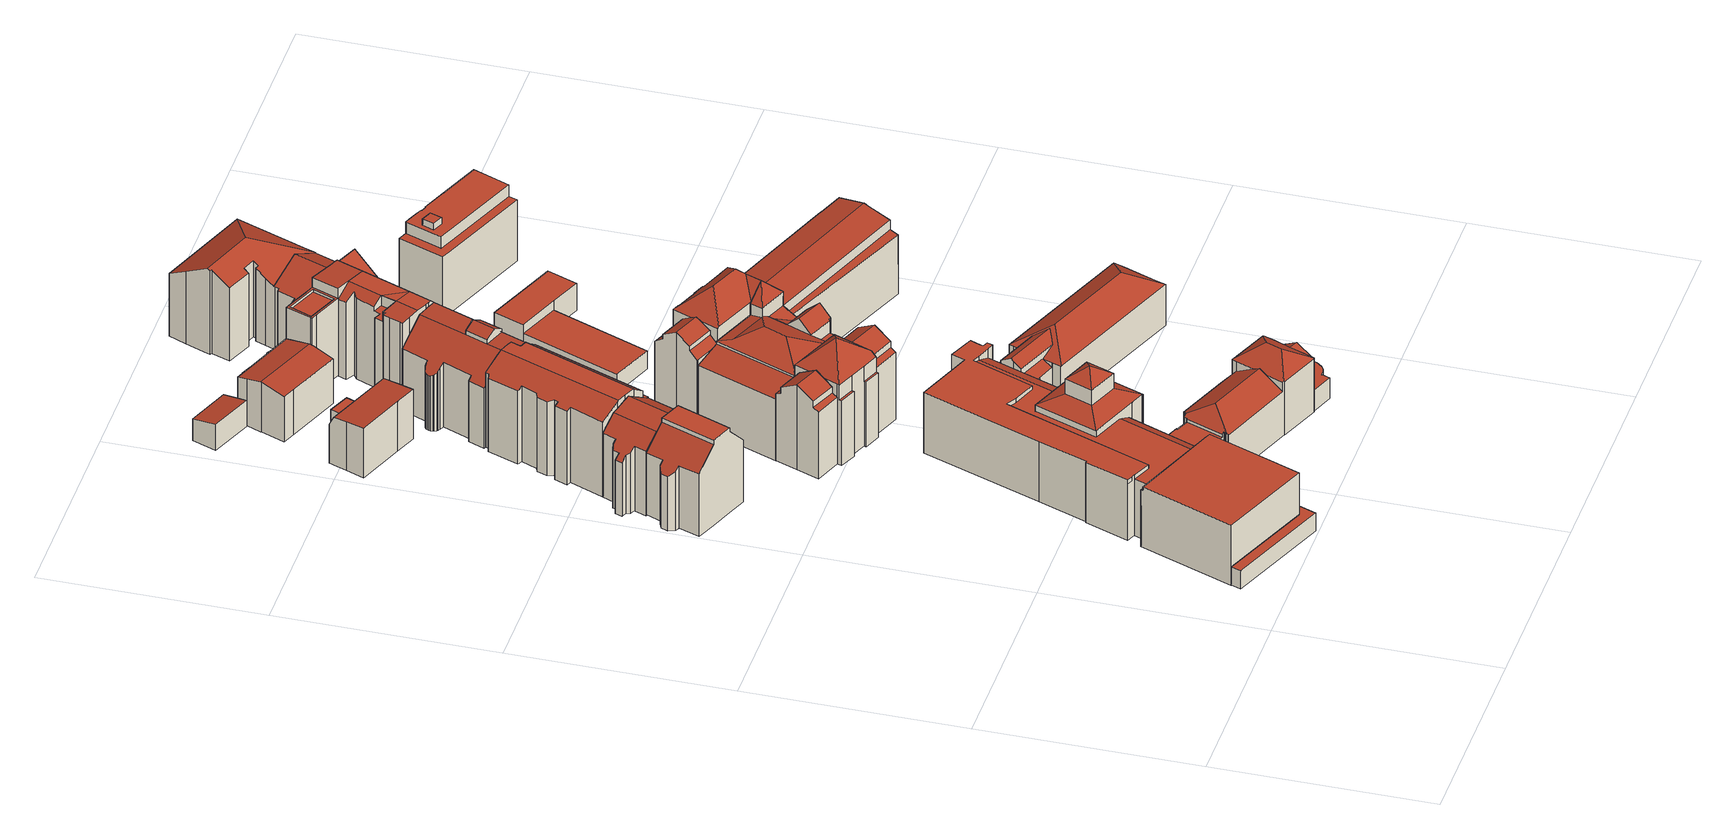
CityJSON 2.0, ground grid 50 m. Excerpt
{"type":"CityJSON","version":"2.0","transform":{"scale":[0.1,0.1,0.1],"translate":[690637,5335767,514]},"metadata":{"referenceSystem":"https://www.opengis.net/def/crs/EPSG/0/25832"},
"CityObjects":{
"building1":{"type":"Building","attributes":{"Gemeindeschluessel":"09162000","HoeheDach":"520.362","HoeheGrund":"515.886","Methode":"2000","NiedrigsteTraufeDesGebaeudes":"520.352","Geometrietyp2DReferenz":"3000","function":"51009_1610","roofType":"9999","measuredHeight":4.48},"geometry":[{"type":"MultiSurface","lod":"2","boundaries":[[[0,1,2,3]],[[4,5,6,7]],[[8,9,3,2]],[[8,2,1,10,6,5]],[[11,10,1,0]],[[9,8,5,4]],[[3,9,4,7,11,0]],[[7,6,10,11]]],"semantics":{"surfaces":[{"type":"WallSurface"},{"type":"RoofSurface"},{"type":"GroundSurface"}],"values":[0,0,0,1,0,0,2,0]}}]},
"building2":{"type":"Building","attributes":{"Gemeindeschluessel":"09162000","HoeheDach":"536.660","HoeheGrund":"515.340","Methode":"2000","NiedrigsteTraufeDesGebaeudes":"529.002","Geometrietyp2DReferenz":"3000","function":"31001_1000","roofType":"2100","measuredHeight":21.32,"storeysAboveGround":4},"geometry":[{"type":"MultiSurface","lod":"2","boundaries":[[[12,13,14,15,16,17]],[[18,19,20,21]],[[22,23,24,25]],[[26,27,28,29,30,31]],[[32,33,34,35]],[[36,37,38,39,27,26,31,18,21,16,15,14,40,41,42,43]],[[14,13,44,40]],[[30,29,28,45,32,35,44,13,12,17,20,19]],[[24,23,34,33]],[[38,37,36,46,25,24,33,32,45,39]],[[31,30,19,18]],[[43,47,46,36]],[[21,20,17,16]],[[46,47,22,25]],[[45,28,27,39]],[[35,34,23,22,47,43,42,41,40,44]]],"semantics":{"surfaces":[{"type":"WallSurface"},{"type":"GroundSurface"},{"type":"RoofSurface"}],"values":[0,0,0,0,0,1,0,2,2,0,0,0,0,2,0,0]}}]},
"building3":{"type":"Building","attributes":{"Gemeindeschluessel":"09162000","HoeheDach":"535.370","HoeheGrund":"514.970","Methode":"2000","NiedrigsteTraufeDesGebaeudes":"528.513","Geometrietyp2DReferenz":"3000","function":"31001_1000","roofType":"3100","measuredHeight":20.4,"storeysAboveGround":4},"geometry":[{"type":"MultiSurface","lod":"2","boundaries":[[[48,49,50,51,52,53]],[[54,55,56,57,58,59]],[[60,61,62,63,64,65,66,67,68,69,70,71,52,51,50,72,73,74,75,76,77,78]],[[71,79,53,52]],[[74,57,56,75]],[[69,80,81,70]],[[65,64,82,83,84,66]],[[85,84,83,82,86,59,58,87,49,48,53,79,81,80,88]],[[62,61,60,89,54,59,86,63]],[[89,90,91,55,54]],[[63,86,82,64]],[[58,57,74,73,72,87]],[[78,90,89,60]],[[50,49,87,72]],[[68,88,80,69]],[[66,84,85,67]],[[77,91,90,78]],[[67,85,88,68]],[[55,91,77,76,75,56]],[[70,81,79,71]]],"semantics":{"surfaces":[{"type":"WallSurface"},{"type":"RoofSurface"},{"type":"GroundSurface"}],"values":[0,1,2,0,0,0,0,1,0,1,0,0,0,0,0,0,0,0,0,0]}}]},
"building4":{"type":"Building","attributes":{"Gemeindeschluessel":"09162000","HoeheDach":"539.793","HoeheGrund":"516.389","Methode":"2000","NiedrigsteTraufeDesGebaeudes":"531.466","Geometrietyp2DReferenz":"3000","function":"31001_3000","roofType":"2100","measuredHeight":23.4,"storeysAboveGround":4},"geometry":[{"type":"MultiSurface","lod":"2","boundaries":[[[92,93,94,95,96,97]],[[96,98,99,97]],[[100,101,102,103,94]],[[104,99,105,106]],[[107,108,109]],[[110,93,92,111]],[[96,112,113,98]],[[107,109,112]],[[100,110,111,114,104,106,115,101]],[[116,108,107,95]],[[95,107,112,96]],[[109,113,112]],[[98,113,108,116]],[[115,117,102,101]],[[114,97,99,104]],[[106,105,117,115]],[[100,94,93,110]],[[98,116,103,102,117,105,99]],[[109,108,113]],[[94,103,116,95]],[[114,111,92,97]]],"semantics":{"surfaces":[{"type":"RoofSurface"},{"type":"WallSurface"},{"type":"GroundSurface"}],"values":[0,0,1,1,0,1,1,0,2,1,1,0,1,1,1,1,1,0,0,0,1]}}]},
"building5":{"type":"Building","attributes":{"Gemeindeschluessel":"09162000","HoeheDach":"537.505","HoeheGrund":"516.079","Methode":"2000","NiedrigsteTraufeDesGebaeudes":"532.883","Geometrietyp2DReferenz":"3000","function":"31001_3000","roofType":"3100","measuredHeight":21.43},"geometry":[{"type":"MultiSurface","lod":"2","boundaries":[[[118,119,120,121,122,123,124]],[[125,126,127,128,129]],[[130,131,132,133]],[[122,128,127,123]],[[129,134,135,125]],[[119,130,133,120]],[[118,124,126,125,135,136]],[[122,121,137,134,129,128]],[[136,135,134,137]],[[119,118,136,138,131,130]],[[131,138,139,132]],[[121,120,133,132,139,137]],[[138,136,137,139]],[[123,127,126,124]]],"semantics":{"surfaces":[{"type":"GroundSurface"},{"type":"RoofSurface"},{"type":"WallSurface"}],"values":[0,1,1,2,2,2,2,2,1,2,2,2,1,2]}}]},
"building6":{"type":"Building","attributes":{"name":"Lenbachhaus","Gemeindeschluessel":"09162000","HoeheDach":"532.380","HoeheGrund":"515.710","Methode":"2000","NiedrigsteTraufeDesGebaeudes":"520.865","Geometrietyp2DReferenz":"3000","function":"31001_3000","roofType":"1000","measuredHeight":16.67,"storeysAboveGround":3},"geometry":[{"type":"MultiSurface","lod":"2","boundaries":[[[140,141,142,143,144]],[[145,146,147,148]],[[149,150,151,152]],[[153,154,155,156]],[[157,158,159,160,161,162,163,164,165,166,167,168]],[[169,170,171,172]],[[173,174,175,176]],[[177,178,179,174,173,176]],[[180,181,182,183]],[[184,185,186,187]],[[188,189,190,191]],[[192,193,194,195]],[[196,197,198,199]],[[200,160,159,201]],[[182,181,202,203,204,205,206,207,175,174,179,208,209,210,211,212,213,214,215,216,217,218,219]],[[220,221,222,223]],[[224,225,226,227,228,229,230,231]],[[232,233,234,235]],[[236,237,238,239,167,166]],[[240,241,242,243]],[[244,245,246,247,248,249,250,230,229]],[[251,252,253,254]],[[255,256,257,258,259,260]],[[201,159,158,261]],[[262,263,164,163,264]],[[265,266,267,268]],[[261,158,157,269]],[[270,271,150,149]],[[272,273,271,270]],[[274,203,202,275]],[[276,205,204,277]],[[278,279,280,281]],[[281,280,282,283]],[[148,147,284,285]],[[286,195,194,250,249]],[[204,203,274,277]],[[287,199,198,224,231]],[[288,289,259,258]],[[290,291,292,293]],[[294,177,176,175,207]],[[295,165,164,263]],[[296,244,297,298]],[[299,212,211,300]],[[182,219,301,183]],[[302,303,304,144,143,305,306]],[[268,267,307,308]],[[309,310,217,216,311,312]],[[286,249,248,313]],[[314,315,197,196]],[[316,317,245,244,296,318]],[[319,320,321,228,227,322,323]],[[324,210,209,325]],[[172,171,326,327]],[[236,166,165,295]],[[328,329,330,331,307,267,266,332,239,238,333]],[[142,334,305,143]],[[335,206,205,276]],[[336,337,154,153]],[[192,287,231,193]],[[338,339,340,341]],[[156,155,342,343]],[[243,214,213,344]],[[311,216,215,242,345]],[[316,222,221,346,326,171,170,347,348,349,350,351,352,353,354,190,189,292,291,355,338,341,356,357,317]],[[356,358,359,357]],[[225,224,198]],[[360,361,362,363]],[[364,352,351,365]],[[293,292,189,188]],[[358,366,367,359]],[[368,369,370,371,234,233]],[[140,144,329,328,372,373]],[[301,219,218,374]],[[328,333,232,235,375,372]],[[237,368,233,232,333,238]],[[376,354,353,377]],[[378,379,315,314]],[[380,349,348,381]],[[327,326,346,382]],[[325,209,208,383]],[[319,323,384,385]],[[374,218,217,310]],[[375,371,370,386,253,252,284,147,146,387,388,389,373,372]],[[367,247,246,359]],[[390,248,247,367]],[[303,362,361,391,304]],[[392,347,170,169]],[[393,313,248,390,339,338]],[[255,260,394,241,240,395,396]],[[381,348,347,392]],[[257,151,150,271,273,397,282,280,279,342,155,154,337,398,288,258]],[[399,398,337,336]],[[400,350,349,380]],[[283,282,397,401]],[[262,264,379,378]],[[402,403,321,320]],[[285,284,252,251]],[[298,297,403,402]],[[322,227,226]],[[300,211,210,324]],[[230,250,194,193,231]],[[343,342,279,278]],[[344,213,212,299]],[[184,363,362,303,302,185]],[[404,334,142,141,405,406,407]],[[375,235,234,371]],[[223,222,316,318]],[[332,168,167,239]],[[186,185,302,306,404,407,395,240,243,344,299,300,324,325,383]],[[382,346,221,220]],[[308,307,331,408]],[[265,269,157,168,332,266]],[[366,340,339,390,367]],[[329,144,304,391,330]],[[260,259,289,409,312,311,345,394]],[[162,410,225,198,197,315,379,264,163]],[[152,151,257,256]],[[242,215,214,243]],[[200,385,384,161,160]],[[294,207,206,335]],[[392,169,172,327,382,220,223,318,296,298,402,320,319,385,200,201,261,269,265,268,308,408,360,363,184,187,411,178,177,294,335,276,277,274,275,180,183,301,374,310,309,412,399,336,153,156,343,278,281,283,401,272,270,149,152,256,255,396,406,405,413,414,415,145,148,285,251,254,416,369,368,237,236,295,263,262,378,314,196,199,287,192,195,286,313,393,417,290,293,188,191,376,377,364,365,400,380,381]],[[226,225,410]],[[345,242,241,394]],[[360,408,331,330,391,361]],[[401,397,273,272]],[[356,341,340,366,358]],[[309,312,409,412]],[[254,253,386,416]],[[305,334,404,306]],[[377,353,352,364]],[[415,387,146,145]],[[396,395,407,406]],[[413,405,141,140,373,389]],[[321,403,297,244,229,228]],[[186,383,208,179,178,411,187]],[[191,190,354,376]],[[393,338,355,417]],[[355,291,290,417]],[[365,351,350,400]],[[399,412,409,289,288,398]],[[275,202,181,180]],[[413,389,388,414]],[[414,388,387,415]],[[322,226,410,162,161,384,323]],[[357,359,246,245,317]],[[416,386,370,369]]],"semantics":{"surfaces":[{"type":"RoofSurface"},{"type":"WallSurface"},{"type":"GroundSurface"}],"values":[0,1,1,1,0,1,1,1,1,1,1,1,1,1,0,1,0,0,1,0,0,1,1,1,1,1,1,1,1,1,1,1,1,1,1,1,1,1,1,1,1,1,1,1,1,1,1,1,1,1,1,1,1,1,0,1,1,1,1,1,1,1,1,0,1,1,1,1,1,0,1,1,1,1,1,1,1,1,1,1,1,1,0,1,1,0,1,1,1,1,0,1,1,1,1,1,1,1,1,1,0,1,1,1,1,1,1,1,0,1,1,1,0,1,0,0,1,1,1,1,2,1,1,1,1,1,1,1,0,1,1,1,1,0,1,1,1,1,1,1,1,1,1,0,1,1]}}]},
"building7":{"type":"Building","attributes":{"Gemeindeschluessel":"09162000","HoeheDach":"536.298","HoeheGrund":"515.040","Methode":"2000","NiedrigsteTraufeDesGebaeudes":"533.426","Geometrietyp2DReferenz":"3000","function":"31001_1000","roofType":"2100","measuredHeight":21.26,"storeysAboveGround":5},"geometry":[{"type":"MultiSurface","lod":"2","boundaries":[[[418,419,420,421]],[[422,423,424,425]],[[418,426,427,428,429,419]],[[421,420,430,77]],[[431,432,433,434,425,424]],[[433,432,435,436]],[[72,437,438,439]],[[440,441,442,443]],[[444,445,446,447]],[[448,436,435,449,445,444]],[[442,450,451,452,453,443]],[[454,455,428,427]],[[77,75,456,74,72,439,457,422,425,434,433,436,448,444,447,458,459,460,440,443,453,452,461,462,463,464,454,427,426,418,421]],[[457,439,438,465,423,422]],[[447,446,466,458]],[[458,466,467,459]],[[468,469,470,471,472,473,451,450,442,441,474,467,466,446,445,449,435,432,431,424,423,465,438,437]],[[456,75,475,469,468,74]],[[460,459,467,474,441,440]],[[77,430,475,75]],[[472,471,463,462,461,473]],[[475,430,420,419,429,428,455,470,469]],[[452,451,473,461]],[[74,468,437,72]],[[470,455,454,464,463,471]]],"semantics":{"surfaces":[{"type":"WallSurface"},{"type":"GroundSurface"},{"type":"RoofSurface"}],"values":[0,0,0,0,0,0,0,0,0,0,0,0,1,0,0,0,2,0,0,0,0,2,0,0,0]}}]},
"building8":{"type":"Building","attributes":{"Gemeindeschluessel":"09162000","HoeheDach":"528.300","HoeheGrund":"515.830","Methode":"2000","NiedrigsteTraufeDesGebaeudes":"525.496","Geometrietyp2DReferenz":"3000","function":"31001_2000","roofType":"1000","measuredHeight":12.47,"storeysAboveGround":3},"geometry":[{"type":"MultiSurface","lod":"2","boundaries":[[[476,477,478,479]],[[480,481,482,483]],[[479,478,484,485]],[[486,487,488,489,490,491]],[[492,493,494,495]],[[486,491,477,476]],[[496,497,489,488]],[[494,498,481,480,499,495]],[[490,489,497,500,482,481,498]],[[488,487,486,476,479,485,492,495,499,480,483,501,496]],[[483,482,500,501]],[[485,484,493,492]],[[501,500,497,496]],[[484,478,477,491,490,498,494,493]]],"semantics":{"surfaces":[{"type":"WallSurface"},{"type":"RoofSurface"},{"type":"GroundSurface"}],"values":[0,0,0,0,0,0,0,0,1,2,0,0,0,1]}}]},
"building9":{"type":"Building","attributes":{"Gemeindeschluessel":"09162000","HoeheDach":"541.840","HoeheGrund":"516.204","Methode":"2000","NiedrigsteTraufeDesGebaeudes":"532.550","Geometrietyp2DReferenz":"3000","function":"31001_3000","roofType":"3500","measuredHeight":25.64,"storeysAboveGround":3},"geometry":[{"type":"MultiSurface","lod":"2","boundaries":[[[502,503,504,505,506,507,508,509,510,511,512,513,514]],[[515,516,517,518,519,520]],[[511,518,517,512]],[[513,521,522,514]],[[504,503,523,524,525,526]],[[503,502,527,528,523]],[[513,512,517,516,521]],[[528,527,529,515]],[[526,525,530,531]],[[525,524,532,530]],[[504,526,531,505]],[[533,534,535,536]],[[502,514,522,529,527]],[[508,537,538,509]],[[510,509,538,536,535,520,519]],[[506,530,532,534,533,507]],[[534,532,524,523,528,515,520,535]],[[510,519,518,511]],[[505,531,530,506]],[[537,533,536,538]],[[507,533,537,508]],[[515,529,522,521,516]]],"semantics":{"surfaces":[{"type":"GroundSurface"},{"type":"RoofSurface"},{"type":"WallSurface"}],"values":[0,1,2,2,2,2,2,1,1,2,2,2,2,2,2,2,1,2,2,1,2,1]}}]},
"building10":{"type":"Building","attributes":{"Gemeindeschluessel":"09162000","HoeheDach":"536.108","HoeheGrund":"515.470","Methode":"2000","NiedrigsteTraufeDesGebaeudes":"531.398","Geometrietyp2DReferenz":"3000","function":"31001_1000","roofType":"2100","measuredHeight":20.64},"geometry":[{"type":"MultiSurface","lod":"2","boundaries":[[[539,540,541,542,543,544]],[[545,546,541,540,539]],[[547,548,549,550]],[[551,550,549,552,545,539,544]],[[546,553,548,547,554,542,541]],[[549,548,553,552]],[[553,546,545,552]],[[550,551,544,543,542,554,547]]],"semantics":{"surfaces":[{"type":"WallSurface"},{"type":"RoofSurface"},{"type":"GroundSurface"}],"values":[0,1,0,0,0,1,0,2]}}]},
"building11":{"type":"Building","attributes":{"Gemeindeschluessel":"09162000","HoeheDach":"522.201","HoeheGrund":"515.570","Methode":"1000","NiedrigsteTraufeDesGebaeudes":"521.127","Geometrietyp2DReferenz":"3000","function":"31001_2000","roofType":"2100","measuredHeight":6.63,"storeysAboveGround":2},"geometry":[{"type":"MultiSurface","lod":"2","boundaries":[[[555,556,557,558]],[[559,560,561,562]],[[558,557,563,564]],[[558,564,559,562,555]],[[562,561,556,555]],[[556,561,560,563,557]],[[564,563,560,559]]],"semantics":{"surfaces":[{"type":"WallSurface"},{"type":"GroundSurface"},{"type":"RoofSurface"}],"values":[0,0,0,1,0,2,0]}}]},
"building12":{"type":"Building","attributes":{"Gemeindeschluessel":"09162000","HoeheDach":"537.500","HoeheGrund":"516.042","Methode":"2000","NiedrigsteTraufeDesGebaeudes":"532.886","Geometrietyp2DReferenz":"3000","function":"31001_3000","roofType":"3100","measuredHeight":21.46},"geometry":[{"type":"MultiSurface","lod":"2","boundaries":[[[565,566,567,568,569,570]],[[568,567,571,572]],[[567,573,574,571]],[[575,574,573,576]],[[569,568,572,577]],[[570,569,577,578]],[[565,570,578,579]],[[580,579,578,577,572,571]],[[566,565,579,580,581,582]],[[566,582,583,576,573,567]],[[581,580,571,574,575,584]],[[581,584,583,582]],[[576,583,584,575]]],"semantics":{"surfaces":[{"type":"WallSurface"},{"type":"RoofSurface"},{"type":"GroundSurface"}],"values":[0,1,1,0,0,1,0,0,2,0,0,0,1]}}]},
"building13":{"type":"Building","attributes":{"Gemeindeschluessel":"09162000","HoeheDach":"518.759","HoeheGrund":"515.790","Methode":"1000","NiedrigsteTraufeDesGebaeudes":"518.759","Geometrietyp2DReferenz":"3000","function":"31001_2000","roofType":"1000","measuredHeight":2.97},"geometry":[{"type":"MultiSurface","lod":"2","boundaries":[[[496,585,586,587,588,589]],[[585,496,590,501,483,591,586]],[[591,592,587,586]],[[501,593,594,483]],[[483,594,592,591]],[[593,595,589,588,587,592,594]],[[590,496,589,595,593,501]]],"semantics":{"surfaces":[{"type":"WallSurface"},{"type":"GroundSurface"},{"type":"RoofSurface"}],"values":[0,1,0,0,0,2,0]}}]},
"building14":{"type":"Building","attributes":{"name":"Paläontologisches Museum München","Gemeindeschluessel":"09162000","HoeheDach":"540.500","HoeheGrund":"515.820","Methode":"2000","NiedrigsteTraufeDesGebaeudes":"531.040","Geometrietyp2DReferenz":"3000","function":"31001_3000","roofType":"3200","measuredHeight":24.68},"geometry":[{"type":"MultiSurface","lod":"2","boundaries":[[[596,597,598]],[[599,600,601,602,603,604]],[[605,606,607,608,596,598,609,610]],[[611,610,609,612,613,614,615]],[[616,617,618]],[[619,620,621,622]],[[623,624,625,618,617,626,627,628,629]],[[630,604,603,631]],[[632,633,634,635]],[[631,636,635,634,637]],[[622,621,638,639]],[[623,629,640,641]],[[642,643,644,645]],[[646,645,644,633,632,647,648]],[[649,599,604,630,650]],[[651,648,647,636,631,603,602]],[[652,653,624,623,641,654]],[[653,655,656,625,624]],[[652,654,657,658]],[[633,644,643,615,614,634]],[[619,659,600,599,649,620]],[[660,597,596,608]],[[612,609,598]],[[639,638,661,662,663,656,655,664]],[[626,665,660,627]],[[611,615,643,642]],[[606,658,657,640,629,628,607]],[[613,612,598,597]],[[631,637,665,626,617,616,663,662,630]],[[666,667,651,602,601,668]],[[635,636,647,632]],[[663,616,618,625,656]],[[662,661,650,630]],[[668,601,600,659]],[[613,597,660,665,637,634,614]],[[611,642,645,646,667,666,668,659,619,622,639,664,655,653,652,658,606,605,610]],[[667,646,648,651]],[[640,657,654,641]],[[627,660,608,607,628]],[[661,638,621,620,649,650]]],"semantics":{"surfaces":[{"type":"RoofSurface"},{"type":"WallSurface"},{"type":"GroundSurface"}],"values":[0,0,1,1,0,1,0,1,0,1,1,1,1,1,1,0,1,1,1,0,1,1,0,1,0,1,1,0,0,1,1,0,1,1,1,2,1,0,0,0]}}]},
"building15":{"type":"Building","attributes":{"Gemeindeschluessel":"09162000","HoeheDach":"528.403","HoeheGrund":"515.750","Methode":"1000","NiedrigsteTraufeDesGebaeudes":"527.093","Geometrietyp2DReferenz":"3000","function":"31001_1000","roofType":"3100","measuredHeight":12.65,"storeysAboveGround":4},"geometry":[{"type":"MultiSurface","lod":"2","boundaries":[[[669,670,671,672]],[[673,674,675,676]],[[677,678,679,680]],[[675,681,670,669,682,676]],[[672,671,678,677]],[[683,680,679,684]],[[683,685,686,687,673,676,682,669,672,677,680]],[[687,688,674,673]],[[683,684,689,685]],[[688,690,689,684,681,675,674]],[[685,689,690,686]],[[686,690,688,687]],[[684,679,678,671,670,681]]],"semantics":{"surfaces":[{"type":"WallSurface"},{"type":"GroundSurface"},{"type":"RoofSurface"}],"values":[0,0,0,0,0,0,1,0,0,2,0,0,2]}}]},
"building16":{"type":"Building","attributes":{"Gemeindeschluessel":"09162000","HoeheDach":"538.200","HoeheGrund":"514.890","Methode":"2000","NiedrigsteTraufeDesGebaeudes":"528.675","Geometrietyp2DReferenz":"3000","function":"31001_1000","roofType":"3100","measuredHeight":23.31,"storeysAboveGround":4},"geometry":[{"type":"MultiSurface","lod":"2","boundaries":[[[691,692,693,694,695,696]],[[697,698,699,700]],[[701,702,703,704]],[[705,706,707,708]],[[694,693,709,710,711,704]],[[712,713,714,715]],[[701,716,717,718,719,541,696,695]],[[720,692,691,721]],[[694,704,703,722,723]],[[724,725,726,727,728,729,730,731,732,733,712,715,734,735,736,737,738,705,708,739,740,741,742,743,744,697,700,745,746,720,721]],[[747,748,730,729]],[[726,718,717,727]],[[749,722,703,702]],[[728,727,717,716,750]],[[730,748,751,731]],[[740,752,753,741]],[[745,710,709,746]],[[736,754,755,737]],[[739,756,752,740]],[[725,719,718,726]],[[741,753,757,742]],[[745,700,699,711,710]],[[758,759,733,732]],[[759,713,712,733]],[[724,721,691,696,541]],[[760,723,722,749]],[[747,750,716,701,704,711,699,698,761,762,757,753,752,756,707,706,763,755,754,764,765,714,713,759,758,751,748]],[[728,750,747,729]],[[708,707,756,739]],[[751,758,732,731]],[[720,746,709,693,692]],[[734,765,764,735]],[[737,755,763,738]],[[757,762,743,742]],[[701,695,760,749,702]],[[744,761,698,697]],[[735,764,754,736]],[[743,762,761,744]],[[738,763,706,705]],[[724,541,719,725]],[[694,723,760,695]],[[715,714,765,734]]],"semantics":{"surfaces":[{"type":"RoofSurface"},{"type":"WallSurface"},{"type":"GroundSurface"}],"values":[0,1,1,1,0,1,0,1,1,2,1,1,0,1,1,1,1,1,1,1,1,1,1,1,1,0,0,1,1,1,1,1,1,1,1,1,1,1,1,1,1,1]}}]},
"building17":{"type":"Building","attributes":{"Gemeindeschluessel":"09162000","HoeheDach":"521.312","HoeheGrund":"515.641","Methode":"1000","NiedrigsteTraufeDesGebaeudes":"521.312","Geometrietyp2DReferenz":"3000","function":"51009_1610","roofType":"1000","measuredHeight":5.67},"geometry":[{"type":"MultiSurface","lod":"2","boundaries":[[[766,767,768,769]],[[770,769,768,771]],[[772,773,774,775]],[[772,770,771,773]],[[776,775,774,777]],[[766,769,770,772,775,776]],[[771,768,767,777,774,773]],[[766,776,777,767]]],"semantics":{"surfaces":[{"type":"WallSurface"},{"type":"GroundSurface"},{"type":"RoofSurface"}],"values":[0,0,0,0,0,1,2,0]}}]},
"building18":{"type":"Building","attributes":{"Gemeindeschluessel":"09162000","HoeheDach":"541.900","HoeheGrund":"515.070","Methode":"2000","NiedrigsteTraufeDesGebaeudes":"532.443","Geometrietyp2DReferenz":"3000","function":"31001_3000","roofType":"3200","measuredHeight":26.83,"storeysAboveGround":3},"geometry":[{"type":"MultiSurface","lod":"2","boundaries":[[[778,779,780,781,782]],[[780,783,784,781]],[[785,786,787]],[[788,789,790,791]],[[791,790,792,793]],[[794,795,796,797,798,799]],[[800,801,802,803,788,791,793,804,805,806,807,808,809,810,811,812,813,814,815,816]],[[801,800,817,818,799,798]],[[811,819,609,812]],[[802,797,796,803]],[[820,785,783,780,779]],[[799,818,821,794]],[[801,798,797,802]],[[598,822,823]],[[800,816,782,781,784,817]],[[786,785,820,824,825,826]],[[827,828,829,830,831,832,833,792,790,789,826,825]],[[783,785,787,817,784]],[[793,792,833,804]],[[830,807,806,831]],[[787,786,821,818,817]],[[807,830,829,808]],[[808,829,828,809]],[[814,779,778,815]],[[804,833,832,805]],[[809,828,834,810]],[[788,803,796,795,826,789]],[[786,826,795,794,821]],[[813,812,609,598,823,824,820,779,814]],[[815,778,782,816]],[[810,834,819,811]],[[609,819,834,828,827,822,598]],[[805,832,831,806]],[[827,825,824,823,822]]],"semantics":{"surfaces":[{"type":"RoofSurface"},{"type":"WallSurface"},{"type":"GroundSurface"}],"values":[0,1,1,1,1,0,2,1,1,1,1,1,1,0,1,0,0,0,1,1,0,1,1,1,1,1,1,1,1,1,1,0,1,0]}}]},
"building19":{"type":"Building","attributes":{"Gemeindeschluessel":"09162000","HoeheDach":"535.030","HoeheGrund":"515.570","Methode":"2000","NiedrigsteTraufeDesGebaeudes":"534.430","Geometrietyp2DReferenz":"3000","function":"31001_2000","roofType":"1000","measuredHeight":19.46},"geometry":[{"type":"MultiSurface","lod":"2","boundaries":[[[835,836,837,838]],[[839,840,836,835]],[[841,842,843,844]],[[845,846,847,848]],[[849,850,851,852,843,842,847,846,853],[854,837,836,840]],[[842,841,848,847]],[[844,843,852,855]],[[856,853,846,845]],[[857,858,855,852,851,850]],[[835,838,859,839]],[[838,837,854,859]],[[857,850,849,860]],[[859,854,840,839]],[[860,849,853,856]],[[858,857,860,856,845,848,841,844,855]]],"semantics":{"surfaces":[{"type":"WallSurface"},{"type":"RoofSurface"},{"type":"GroundSurface"}],"values":[0,0,0,0,1,0,0,0,0,1,0,0,0,0,2]}}]},
"building20":{"type":"Building","attributes":{"Gemeindeschluessel":"09162000","HoeheDach":"521.422","HoeheGrund":"515.530","Methode":"1000","NiedrigsteTraufeDesGebaeudes":"520.846","Geometrietyp2DReferenz":"3000","function":"31001_2000","roofType":"1000","measuredHeight":5.89},"geometry":[{"type":"MultiSurface","lod":"2","boundaries":[[[861,862,863,864]],[[864,865,866,867,861]],[[862,861,867,868]],[[863,862,868,869,870]],[[870,869,868,867,866,865]],[[864,863,870,865]]],"semantics":{"surfaces":[{"type":"WallSurface"},{"type":"GroundSurface"},{"type":"RoofSurface"}],"values":[0,1,0,2,0,0]}}]},
"building21":{"type":"Building","attributes":{"Gemeindeschluessel":"09162000","HoeheDach":"529.970","HoeheGrund":"515.840","Methode":"2000","NiedrigsteTraufeDesGebaeudes":"524.889","Geometrietyp2DReferenz":"3000","function":"31001_3000","roofType":"3100","measuredHeight":14.13,"storeysAboveGround":2},"geometry":[{"type":"MultiSurface","lod":"2","boundaries":[[[871,872,873,874,875]],[[876,877,878,879,880]],[[881,882,883]],[[884,885,886,887]],[[888,881,883,889,890,891]],[[892,893,894,895]],[[876,880,890,889,896]],[[897,898,899,887]],[[900,901,893,892]],[[896,889,883]],[[902,894,893,901,886,885]],[[872,903,873]],[[904,905,879,878,906,875,874]],[[898,904,874,873,903,899]],[[900,892,895,907,908,909,910,905,904,898,897,911]],[[909,888,891,910]],[[872,871,912]],[[907,913,882,908]],[[914,877,876,896,883,882,913,915,884,887,899,903,872,912]],[[907,895,894,902,915,913]],[[914,906,878,877]],[[909,908,882,881,888]],[[897,887,886,911]],[[902,885,884,915]],[[906,914,912,871,875]],[[900,911,886,901]],[[905,910,891,890,880,879]]],"semantics":{"surfaces":[{"type":"RoofSurface"},{"type":"WallSurface"},{"type":"GroundSurface"}],"values":[0,0,1,0,0,1,1,1,1,1,0,1,1,1,2,1,1,1,0,1,0,1,1,0,1,1,1]}}]},
"building22":{"type":"Building","attributes":{"Gemeindeschluessel":"09162000","HoeheDach":"516.149","HoeheGrund":"515.522","Methode":"2000","NiedrigsteTraufeDesGebaeudes":"516.110","Geometrietyp2DReferenz":"3000","function":"31001_2000","roofType":"1000","measuredHeight":0.627},"geometry":[{"type":"MultiSurface","lod":"2","boundaries":[[[916,917,918,919]],[[919,920,921,916]],[[918,922,920,919]],[[920,922,923,921]],[[917,923,922,918]],[[916,921,923,917]]],"semantics":{"surfaces":[{"type":"GroundSurface"},{"type":"WallSurface"},{"type":"RoofSurface"}],"values":[0,1,1,2,1,1]}}]},
"building23":{"type":"Building","attributes":{"Gemeindeschluessel":"09162000","HoeheDach":"537.468","HoeheGrund":"515.448","Methode":"2000","NiedrigsteTraufeDesGebaeudes":"531.156","Geometrietyp2DReferenz":"3000","function":"31001_1000","roofType":"2100","measuredHeight":22.02,"storeysAboveGround":4},"geometry":[{"type":"MultiSurface","lod":"2","boundaries":[[[924,925,926,927]],[[928,929,930,931,932]],[[933,926,925]],[[934,935,936,937,938,939,940,692,941]],[[942,943,944,945]],[[946,947,925,924]],[[938,948,949,950]],[[951,941,692,952]],[[953,954,955,956]],[[945,944,957,958]],[[959,934,941,951]],[[960,929,928,961,942,945,958,962,963,964,965,966,967,968,953,956,969,970,959,951,952]],[[933,925,947,971,957,944,943,972,932,931]],[[938,937,973,955,954,948]],[[927,926,974,975]],[[960,952,692,940,976]],[[970,977,935,934,959]],[[963,962,971,947,946,978]],[[970,969,973,937,936,977]],[[938,950,926,939]],[[956,955,973,969]],[[924,927,975,979,978,946]],[[960,976,930,929]],[[965,980,981,966]],[[980,974,926,950,949,982,983,981]],[[961,972,943,942]],[[980,965,964,979,975,974]],[[953,968,982,949,948,954]],[[971,962,958,957]],[[939,926,933]],[[963,978,979,964]],[[966,981,983,967]],[[930,976,940,939,933,931]],[[967,983,982,968]],[[935,977,936]],[[972,961,928,932]]],"semantics":{"surfaces":[{"type":"WallSurface"},{"type":"RoofSurface"},{"type":"GroundSurface"}],"values":[0,0,1,1,0,0,0,0,0,0,0,2,1,1,0,0,0,0,0,1,0,1,0,0,1,0,0,0,0,1,0,0,1,0,1,0]}}]},
"building24":{"type":"Building","attributes":{"Gemeindeschluessel":"09162000","HoeheDach":"522.417","HoeheGrund":"515.630","Methode":"1000","NiedrigsteTraufeDesGebaeudes":"520.206","Geometrietyp2DReferenz":"3000","function":"31001_3065","roofType":"1000","measuredHeight":6.79,"storeysAboveGround":1},"geometry":[{"type":"MultiSurface","lod":"2","boundaries":[[[984,985,986,987]],[[988,989,985,990]],[[991,992,993,994,989,995]],[[992,991,995,996,997,984,987,998,999]],[[1000,1001,999,998,987,986]],[[989,994,993,1001,1000,986,985]],[[999,1001,993,992]],[[1002,990,985,984,997]],[[996,995,989,988,1003]],[[1003,988,990,1002]],[[996,1003,1002,997]]],"semantics":{"surfaces":[{"type":"WallSurface"},{"type":"GroundSurface"},{"type":"RoofSurface"}],"values":[0,0,0,1,0,2,0,0,0,2,0]}}]},
"building25":{"type":"Building","attributes":{"name":"Ludwig-Maximilians-Universität München","Gemeindeschluessel":"09162000","HoeheDach":"534.880","HoeheGrund":"515.639","Methode":"2000","NiedrigsteTraufeDesGebaeudes":"530.592","Geometrietyp2DReferenz":"3000","function":"31001_3020","roofType":"3100","measuredHeight":19.24,"storeysAboveGround":4},"geometry":[{"type":"MultiSurface","lod":"2","boundaries":[[[1004,1005,1006,1007,1008,1009]],[[1010,1011,1006,1005]],[[1012,1013,1014,1015,1016,1017]],[[1014,1013,1018,1019,1020,1010,1005,1004,1021,1022,1023]],[[1019,1024,1025,1020]],[[1026,1012,1017,1027]],[[1014,1023,1028,1029,1015]],[[1004,1009,1030,1021]],[[1026,1018,1013,1012]],[[1010,1020,1025,1031,1011]],[[1032,1030,1009,1008]],[[1022,1021,1030,1032,1033,1034]],[[1022,1034,1028,1023]],[[1008,1007,1033,1032]],[[1019,1018,1026,1027,1035,1024]],[[1017,1016,1035,1027]],[[1016,1015,1029,1031,1025,1024,1035]],[[1029,1028,1034,1033,1007,1006,1011,1031]]],"semantics":{"surfaces":[{"type":"WallSurface"},{"type":"GroundSurface"},{"type":"RoofSurface"}],"values":[0,0,0,1,0,2,0,0,0,0,2,0,0,0,0,0,2,2]}}]},
"building26":{"type":"Building","attributes":{"Gemeindeschluessel":"09162000","HoeheDach":"536.750","HoeheGrund":"515.320","Methode":"2000","NiedrigsteTraufeDesGebaeudes":"529.856","Geometrietyp2DReferenz":"3000","function":"31001_9998","roofType":"3200","measuredHeight":21.43,"storeysAboveGround":4},"geometry":[{"type":"MultiSurface","lod":"2","boundaries":[[[1036,1037,1038,1039]],[[1040,1041,1042,1043]],[[1044,1045,1046,1047]],[[1043,1042,1048,1049]],[[1050,1051,1052,1053,1054,1055]],[[1056,1057,1058,1059]],[[1060,1061,1062,1063]],[[1064,1065,1062,1061,1066,1067,1054,1053,1052,1068,1069,1070,1038,1037,1071]],[[1072,1066,1061,1060]],[[1073,1064,1071,1074]],[[1075,1076,1077,1078,1041,1040]],[[1059,1079,1080,1081,1044,1047,1076,1075,1040,1043,1049,1082,1083,1084,1085,1086,1087,1072,1060,1063,1088,1073,1074,1036,1039,1089,1090,1091,1056]],[[1074,1071,1037,1036]],[[1047,1046,1077,1076]],[[1092,1093,1084,1083,1082,1094]],[[1088,1065,1064,1073]],[[1038,1070,1095,1090,1089,1039]],[[1080,1079,1059,1058,1068,1052,1051]],[[1090,1095,1096,1091]],[[1097,1055,1054,1067,1087,1086,1085]],[[1084,1093,1097,1085]],[[1081,1098,1045,1044]],[[1087,1067,1066,1072]],[[1068,1058,1057,1069]],[[1091,1096,1057,1056]],[[1080,1051,1098,1081]],[[1049,1048,1094,1082]],[[1069,1057,1096,1095,1070]],[[1045,1098,1051,1050,1046]],[[1063,1062,1065,1088]],[[1078,1077,1046,1050,1055,1097,1093,1092,1094,1048,1042,1041]]],"semantics":{"surfaces":[{"type":"WallSurface"},{"type":"RoofSurface"},{"type":"GroundSurface"}],"values":[0,0,0,0,0,0,0,1,0,0,0,2,0,0,0,0,0,0,0,0,0,0,0,1,0,0,0,1,1,0,1]}}]},
"building27":{"type":"Building","attributes":{"Gemeindeschluessel":"09162000","HoeheDach":"535.160","HoeheGrund":"515.180","Methode":"2000","NiedrigsteTraufeDesGebaeudes":"530.730","Geometrietyp2DReferenz":"3000","function":"31001_1000","roofType":"1000","measuredHeight":19.98},"geometry":[{"type":"MultiSurface","lod":"2","boundaries":[[[1099,1100,1101,1102,1103,1104,1105,1106]],[[1107,1108,1109,1110]],[[1104,1103,1102,1109,1108,1111,1112,1113,1114,1115,1116,1117,1105],[1118,1119,1120,1121]],[[1122,1114,1113,1123]],[[1118,1124,1125,1119]],[[1120,1126,1127,1121]],[[1123,1113,1112,1128]],[[1129,1130,1131,1132,1133,1134]],[[1128,1112,1111,1135]],[[1136,1130,1129,1134,1137,1138,1139,1140,1122,1123,1128,1135,1107,1110]],[[1119,1125,1126,1120]],[[1121,1127,1124,1118]],[[1134,1133,1141,1137]],[[1126,1125,1124,1127]],[[1132,1131,1101,1100,1099,1106,1142,1141,1133]],[[1142,1117,1116,1115,1114,1122,1140,1139,1138,1137,1141]],[[1135,1111,1108,1107]],[[1106,1105,1117,1142]],[[1101,1131,1130,1136,1110,1109,1102]]],"semantics":{"surfaces":[{"type":"WallSurface"},{"type":"RoofSurface"},{"type":"GroundSurface"}],"values":[0,0,1,0,0,0,0,0,0,2,0,0,0,1,1,0,0,0,0]}}]}
},
"vertices":[
[114,97,19],[114,97,64],[123,120,64],[123,120,19],[423,252,19],[423,252,64],[446,243,64],[446,243,19],[339,35,64],[339,35,19],[353,4,64],[353,4,19],
[32,1308,168],[33,1308,169],[33,1308,13],[32,1308,13],[25,1311,13],[25,1311,161],[4,1289,13],[4,1289,150],[10,1305,150],[10,1305,13],[149,1307,218],[149,1307,227],[101,1184,227],[101,1184,218],[17,1271,13],[20,1270,13],[20,1270,170],[17,1271,168],[11,1274,161],[11,1274,13],[49,1204,217],[49,1204,227],[97,1328,227],[97,1328,217],[145,1167,13],[101,1184,13],[49,1204,13],[2,1222,13],[48,1347,13],[97,1328,13],[149,1307,13],[193,1290,13],[48,1347,169],[2,1222,171],[145,1167,170],[193,1290,170],
[74,1421,170],[76,1420,171],[76,1420,10],[74,1421,10],[68,1423,10],[68,1423,164],[130,1315,214],[171,1419,214],[160,1424,211],[135,1433,205],[123,1438,202],[82,1334,202],[193,1290,10],[130,1315,10],[82,1334,10],[48,1347,10],[59,1375,10],[57,1377,10],[48,1380,10],[45,1390,10],[33,1395,10],[39,1411,10],[51,1406,10],[57,1421,10],[88,1451,10],[123,1438,10],[135,1433,10],[160,1424,10],[171,1419,10],[187,1413,10],[234,1395,10],[57,1421,156],[39,1411,145],[51,1406,156],[59,1375,172],[57,1377,170],[48,1380,162],[45,1390,156],[48,1347,172],[88,1451,172],[33,1395,145],[193,1290,171],[234,1395,171],[187,1413,203],
[480,430,175],[510,419,175],[514,417,175],[491,473,195],[421,500,195],[363,475,175],[445,564,195],[418,620,175],[514,417,24],[569,563,24],[569,563,175],[569,562,175],[418,620,24],[536,575,175],[536,575,24],[491,473,233],[515,537,233],[468,518,258],[510,419,24],[480,430,24],[421,500,233],[445,564,233],[363,475,24],[565,564,24],[515,537,195],[565,564,175],
[335,1065,21],[315,1014,21],[254,1037,21],[274,1089,21],[294,1140,21],[296,1139,21],[355,1116,21],[350,1104,196],[355,1116,189],[296,1139,189],[294,1140,189],[289,1128,196],[315,1014,189],[319,1026,196],[259,1050,196],[254,1037,189],[289,1128,211],[350,1104,211],[335,1065,235],[274,1089,235],[319,1026,211],[259,1050,211],
[481,430,121],[480,430,122],[467,435,129],[398,258,129],[413,253,121],[501,392,17],[501,392,71],[500,392,71],[500,392,17],[574,584,17],[574,584,71],[573,584,71],[573,584,17],[596,641,17],[596,641,71],[594,636,71],[594,636,17],[491,238,130],[490,235,130],[489,233,130],[488,233,129],[487,231,129],[542,271,160],[530,330,132],[529,330,132],[524,332,127],[521,325,127],[520,325,126],[487,239,126],[857,137,17],[857,137,69],[852,131,69],[852,131,17],[232,363,160],[232,363,169],[220,368,169],[220,368,160],[220,368,17],[241,360,17],[241,360,169],[611,812,17],[611,812,169],[601,788,169],[601,788,17],[207,336,17],[207,336,160],[229,327,160],[229,327,17],[860,198,17],[860,198,69],[865,192,69],[865,192,17],[810,245,17],[810,245,151],[810,244,152],[810,244,17],[660,292,17],[660,292,127],[710,273,126],[710,273,17],[488,233,17],[489,233,17],[552,836,169],[540,805,169],[407,855,169],[304,581,169],[261,467,169],[258,468,169],[241,359,169],[284,341,169],[413,680,169],[437,666,169],[490,647,169],[544,788,169],[561,781,169],[592,769,169],[607,764,169],[608,766,169],[612,777,169],[599,782,169],[832,121,17],[832,121,69],[823,121,69],[823,121,17],[710,273,151],[693,232,151],[680,200,151],[664,160,151],[666,159,152],[732,183,184],[746,219,184],[714,282,151],[492,339,72],[493,343,72],[484,347,72],[483,343,72],[521,325,17],[491,337,17],[491,337,118],[520,325,118],[489,593,160],[521,581,146],[592,769,146],[561,781,160],[763,122,152],[765,121,151],[775,146,151],[789,182,151],[804,218,151],[813,242,151],[811,243,152],[493,370,17],[493,370,71],[491,365,71],[491,365,17],[536,575,17],[565,564,17],[565,564,71],[538,575,71],[538,575,121],[536,575,122],[490,235,17],[540,335,17],[529,330,17],[540,335,128],[454,252,17],[454,252,118],[420,265,118],[420,265,17],[491,238,17],[576,590,17],[576,590,71],[575,590,17],[575,590,71],[540,805,17],[552,836,17],[304,581,17],[407,855,17],[585,616,17],[585,616,71],[586,616,71],[586,616,17],[584,610,71],[584,610,17],[492,371,71],[492,371,17],[813,242,17],[714,282,17],[575,672,71],[575,672,121],[862,224,17],[862,224,69],[854,203,69],[854,203,17],[258,468,17],[524,332,17],[763,122,17],[762,121,151],[762,121,17],[490,647,160],[437,666,160],[599,782,17],[205,332,160],[205,332,169],[413,253,169],[398,258,146],[370,269,160],[416,254,118],[416,254,17],[589,715,17],[608,766,17],[607,764,123],[589,715,122],[804,218,17],[594,318,17],[594,318,126],[816,102,69],[765,121,69],[816,102,17],[486,226,17],[667,158,17],[667,158,152],[664,160,127],[486,226,127],[413,680,160],[284,341,160],[848,127,69],[848,127,17],[452,355,118],[413,253,118],[422,249,118],[423,252,118],[487,239,118],[492,339,118],[467,435,146],[261,467,17],[595,641,17],[595,641,71],[820,212,69],[820,212,125],[828,209,125],[828,209,69],[593,636,71],[593,636,17],[544,788,160],[592,769,129],[840,123,69],[861,143,69],[864,150,69],[866,156,69],[868,163,69],[870,171,69],[870,178,69],[870,185,69],[869,185,69],[829,236,69],[801,136,69],[775,146,69],[801,136,125],[775,146,125],[339,35,17],[339,35,169],[123,120,169],[123,120,17],[870,178,17],[870,171,17],[814,172,147],[789,182,147],[493,343,17],[483,347,17],[483,347,71],[484,347,71],[452,355,71],[481,430,71],[612,777,17],[483,343,71],[869,185,17],[870,185,17],[542,338,17],[542,338,126],[866,156,17],[864,150,17],[840,123,17],[241,359,160],[487,228,128],[487,228,17],[490,365,71],[503,397,71],[502,398,71],[510,419,71],[804,218,125],[422,249,169],[861,143,17],[820,212,17],[521,581,129],[418,620,160],[418,620,17],[583,610,71],[602,662,71],[602,662,17],[868,163,17],[583,610,17],[666,157,17],[666,157,151],[439,446,160],[480,430,17],[363,475,17],[363,475,160],[423,252,17],[573,673,122],[687,216,160],[235,343,17],[573,673,17],[510,419,17],[502,398,17],[503,397,17],[490,365,17],[829,236,17],
[271,1677,10],[271,1677,223],[287,1671,223],[287,1671,10],[110,1533,10],[110,1533,195],[122,1563,195],[122,1563,10],[279,1700,10],[280,1700,10],[280,1700,223],[279,1700,223],[187,1413,223],[123,1562,196],[132,1559,200],[132,1559,10],[123,1562,10],[136,1568,200],[136,1568,10],[88,1451,199],[120,1529,200],[120,1529,10],[154,1651,10],[154,1651,195],[181,1722,194],[181,1722,10],[131,1583,10],[131,1583,196],[140,1606,196],[140,1606,10],[131,1582,10],[131,1582,196],[185,1722,196],[191,1723,198],[191,1723,10],[185,1722,10],[271,1704,10],[271,1704,223],[139,1431,10],[112,1533,10],[150,1609,10],[165,1646,10],[157,1649,10],[195,1731,10],[232,1718,10],[245,1713,10],[247,1712,10],[112,1533,196],[150,1609,199],[165,1646,200],[135,1433,221],[139,1431,223],[247,1712,223],[245,1713,222],[232,1718,216],[195,1731,198],[157,1649,196],[160,1424,223],
[172,1880,18],[172,1880,143],[172,1879,143],[172,1879,18],[43,2023,18],[43,2023,115],[154,1981,115],[154,1981,18],[121,1898,143],[121,1898,18],[188,1919,18],[200,1950,18],[204,1958,18],[204,1958,122],[200,1950,138],[188,1919,140],[11,1940,18],[11,1940,143],[27,1981,140],[27,1981,18],[205,1961,18],[205,1961,115],[39,2012,138],[39,2012,18],[171,1974,115],[171,1974,18],
[452,1019,22],[432,968,22],[428,958,22],[389,973,22],[391,978,22],[352,994,22],[350,988,22],[311,1003,22],[315,1014,22],[335,1065,22],[355,1116,22],[358,1115,22],[472,1071,22],[398,1039,278],[356,1116,224],[355,1116,224],[335,1065,224],[315,1014,224],[313,1010,224],[358,1115,224],[472,1071,224],[432,968,227],[430,963,222],[430,963,185],[428,958,185],[452,1019,233],[434,974,233],[469,1062,233],[391,978,185],[389,973,185],[391,978,222],[352,994,185],[352,994,222],[313,1009,222],[313,1009,185],[350,988,185],[311,1003,185],
[187,1413,221],[187,1414,221],[287,1671,221],[287,1671,15],[187,1414,15],[187,1413,15],[216,1402,199],[316,1659,199],[335,1651,15],[335,1651,174],[234,1395,174],[234,1395,15],[216,1402,15],[216,1402,174],[316,1659,174],[316,1659,15],
[125,2222,16],[125,2222,82],[25,2260,82],[25,2260,16],[147,2277,16],[147,2277,71],[133,2243,78],[133,2243,16],[47,2315,71],[47,2315,16],
[502,941,20],[522,992,20],[522,992,235],[507,953,211],[507,953,196],[502,941,189],[452,1019,235],[437,980,211],[537,1031,211],[467,1058,211],[467,1058,196],[537,1031,196],[437,980,196],[432,968,189],[432,968,20],[452,1019,20],[472,1071,20],[542,1043,20],[542,1043,189],[472,1071,189],
[217,1992,18],[235,2039,18],[235,2039,48],[217,1992,48],[205,1961,48],[204,1961,18],[186,2059,18],[186,2059,48],[171,1974,48],[154,1981,48],[204,1961,48],
[536,1261,228],[525,1233,228],[570,1247,265],[558,1098,200],[559,1100,202],[565,1098,202],[576,1124,228],[512,1150,228],[500,1121,200],[545,1257,18],[431,1301,18],[431,1301,199],[536,1261,199],[604,1234,229],[604,1234,18],[588,1195,18],[593,1207,229],[593,1207,228],[593,1207,194],[588,1195,188],[470,1087,206],[445,1159,227],[375,1124,206],[539,1051,18],[539,1051,170],[544,1049,170],[544,1049,18],[354,1117,199],[355,1116,199],[357,1116,200],[466,1212,227],[432,1270,206],[428,1303,199],[427,1303,199],[500,1121,199],[523,1179,199],[577,1162,173],[577,1163,173],[542,1227,194],[524,1182,194],[524,1182,195],[542,1227,199],[542,1043,170],[542,1043,18],[427,1303,193],[354,1117,193],[584,1183,18],[584,1183,182],[585,1182,182],[585,1182,18],[577,1161,18],[577,1162,195],[577,1161,196],[558,1098,170],[500,1121,170],[589,1156,196],[296,1139,18],[355,1116,18],[296,1139,174],[358,1115,18],[358,1115,200],[369,1326,174],[369,1326,18],[559,1100,18],[525,1233,206],[480,1068,170],[480,1068,199],[477,1069,200],[472,1071,18],[527,1233,206],[577,1127,18],[589,1156,18],[565,1098,18],
[125,2222,18],[125,2222,136],[133,2243,131],[133,2243,18],[90,2132,18],[90,2132,131],[111,2186,144],[111,2186,18],[164,2231,18],[164,2231,131],[291,2183,131],[291,2183,18],[112,2188,144],[112,2188,18],[269,2127,18],[269,2127,144],[267,2121,18],[248,2071,18],[119,2121,18],[119,2121,131],[267,2121,143],[248,2071,131],
[335,1651,172],[421,1872,172],[375,1891,221],[331,1781,221],[311,1729,221],[288,1671,221],[275,1930,9],[275,1930,167],[297,1922,188],[297,1922,9],[266,1747,218],[266,1747,228],[287,1799,228],[287,1799,218],[223,1863,9],[223,1863,147],[225,1866,148],[225,1866,9],[359,1898,220],[349,1902,219],[330,1909,218],[231,1839,9],[231,1839,161],[227,1841,157],[227,1841,9],[252,1710,218],[271,1703,219],[280,1700,220],[271,1677,220],[421,1872,9],[335,1651,9],[309,1790,242],[331,1781,228],[287,1671,9],[271,1677,9],[280,1700,9],[271,1703,9],[245,1713,9],[195,1731,9],[190,1733,9],[205,1770,9],[214,1767,9],[242,1834,9],[224,1844,9],[222,1848,9],[221,1851,9],[221,1855,9],[221,1859,9],[229,1869,9],[234,1871,9],[239,1872,9],[244,1871,9],[249,1870,9],[274,1931,9],[349,1902,9],[359,1898,9],[195,1731,165],[190,1733,161],[289,1738,242],[245,1713,211],[205,1770,162],[234,1871,153],[239,1872,157],[221,1851,149],[221,1855,147],[229,1869,150],[244,1871,161],[214,1767,170],[242,1834,171],[311,1729,228],[274,1931,166],[249,1870,165],[221,1859,147],[222,1848,151],[224,1844,154],
[638,773,16],[638,773,73],[601,788,73],[601,788,16],[611,812,16],[611,812,73],[552,836,16],[552,836,73],[566,872,73],[566,872,16],[661,835,16],[661,835,73],
[369,1326,187],[431,1301,187],[439,1320,204],[374,1345,204],[367,1327,187],[439,1320,215],[374,1345,215],[447,1341,228],[456,1365,228],[451,1353,235],[489,1402,11],[489,1402,228],[487,1398,232],[487,1398,11],[538,1378,232],[538,1378,11],[464,1385,204],[473,1408,184],[471,1409,184],[469,1405,188],[407,1429,188],[399,1410,204],[387,1378,11],[407,1429,11],[469,1405,11],[471,1409,11],[540,1382,11],[567,1371,11],[565,1367,11],[620,1346,11],[621,1349,11],[645,1340,11],[640,1328,11],[614,1261,11],[604,1234,11],[545,1257,11],[431,1301,11],[369,1326,11],[367,1327,11],[387,1378,235],[399,1410,215],[614,1261,229],[431,1301,228],[464,1385,215],[584,1284,265],[538,1260,231],[434,1300,231],[506,1332,279],[473,1408,228],[577,1304,279],[645,1340,229],[621,1349,229],[620,1346,232],[565,1367,232],[567,1371,228],[540,1382,228],[640,1328,229],
[347,2096,204],[347,2096,210],[367,2147,210],[367,2147,204],[274,2125,204],[274,2125,210],[327,2169,16],[327,2169,210],[352,2159,210],[352,2159,16],[269,2126,16],[269,2126,210],[291,2183,210],[291,2183,16],[281,2116,210],[350,2089,210],[374,2150,210],[374,2151,210],[267,2121,210],[294,2176,210],[374,2151,16],[267,2121,16],[350,2089,16],[374,2150,16],[294,2176,204],[281,2116,16],
[346,2216,15],[346,2216,68],[327,2169,68],[327,2169,15],[291,2183,15],[306,2222,15],[309,2230,15],[309,2230,74],[306,2222,74],[291,2183,74],
[670,716,122],[670,718,121],[678,739,109],[608,766,109],[599,744,122],[683,657,139],[716,672,154],[591,720,154],[589,715,151],[582,696,139],[644,647,109],[644,647,121],[651,667,121],[723,664,160],[938,581,160],[1020,620,121],[683,749,121],[602,662,109],[652,669,122],[582,696,122],[573,673,109],[983,521,18],[983,521,121],[974,496,121],[974,496,18],[652,669,121],[683,749,18],[679,739,18],[679,739,121],[1011,595,18],[1011,595,121],[974,497,121],[678,739,121],[608,766,18],[589,715,18],[599,744,139],[636,626,18],[644,647,18],[602,662,18],[573,673,18],[1020,620,18],[670,716,121],[636,626,121],[700,705,139],[637,626,121],
[291,2261,15],[298,2279,15],[324,2269,15],[317,2251,15],[317,2251,21],[291,2261,21],[324,2269,21],[298,2279,21],
[342,1964,206],[342,1964,232],[355,1998,232],[355,1998,206],[297,1922,14],[349,1902,14],[349,1902,230],[323,1912,232],[297,1922,230],[344,1963,232],[434,1903,172],[486,2037,172],[459,2118,224],[454,2120,230],[430,2059,230],[386,1946,230],[366,1895,230],[424,1879,172],[278,1938,14],[278,1938,229],[287,1961,229],[287,1961,14],[302,1980,206],[302,1980,230],[351,2089,235],[351,2089,208],[385,2076,232],[424,1879,14],[421,1872,14],[374,2151,14],[374,2151,235],[441,2125,230],[441,2125,14],[293,1977,229],[293,1977,14],[434,1903,14],[359,1898,14],[275,1930,14],[300,1974,14],[309,1999,14],[326,1992,14],[350,2049,14],[363,2058,14],[343,2070,14],[350,2089,14],[451,2121,14],[510,2098,14],[300,1974,230],[275,1930,229],[451,2121,230],[332,2007,216],[332,2007,206],[359,1898,230],[510,2098,224],[309,1999,206],[326,1992,206],[350,2049,217],[363,2058,223],[350,2089,208],[343,2070,208],
[532,1745,16],[532,1745,84],[559,1814,84],[559,1814,16],[630,1707,62],[630,1707,84],[532,1745,62],[631,1707,16],[703,1678,16],[703,1678,84],[631,1707,84],[630,1707,16],[542,1483,16],[444,1521,16],[658,1775,16],[730,1747,16],[658,1775,84],[730,1747,84],[444,1521,62],[542,1483,62],
[678,1326,16],[674,1315,16],[674,1315,195],[674,1316,195],[674,1316,171],[678,1326,167],[640,1328,16],[640,1328,195],[936,1057,166],[936,1057,16],[963,1127,16],[963,1127,206],[943,1076,195],[943,1076,171],[588,1195,16],[604,1234,16],[614,1261,16],[936,1231,16],[932,1220,16],[991,1198,16],[604,1234,202],[614,1261,208],[588,1195,168],[592,1205,171],[991,1198,195],[967,1138,209],[936,1231,167],[616,1267,209],[932,1221,171],[932,1221,195],[932,1220,195],[592,1205,195],
[359,2361,13],[359,2361,224],[355,2363,224],[355,2363,13],[352,2159,13],[352,2159,159],[367,2197,159],[367,2197,13],[451,2121,13],[451,2121,205],[441,2125,211],[441,2125,13],[382,2191,168],[382,2191,13],[477,2217,211],[546,2192,171],[546,2192,170],[477,2217,170],[409,2243,170],[409,2243,171],[619,2379,13],[619,2379,171],[555,2213,171],[555,2213,13],[435,2283,13],[435,2283,197],[439,2295,204],[439,2295,13],[403,2295,197],[408,2306,204],[426,2286,197],[416,2262,182],[547,2192,171],[483,2323,228],[357,2369,228],[343,2318,198],[426,2286,13],[403,2295,13],[343,2318,13],[372,2152,13],[374,2151,13],[374,2151,172],[372,2152,170],[547,2192,13],[546,2192,13],[510,2098,13],[399,2232,13],[403,2231,13],[404,2231,13],[407,2240,13],[409,2243,13],[416,2262,13],[408,2306,13],[357,2369,13],[378,2421,13],[395,2462,13],[403,2231,170],[404,2231,171],[399,2232,168],[378,2421,196],[395,2462,171],[407,2240,171],[510,2098,171],
[646,1945,167],[671,1935,167],[851,1864,167],[851,1864,196],[671,1935,196],[646,1945,196],[636,1949,196],[636,1949,167],[787,1986,12],[787,1986,196],[884,1948,196],[884,1948,12],[729,2009,196],[728,2007,196],[715,2012,196],[716,2014,196],[704,2019,196],[679,2029,196],[668,2033,196],[666,1997,196],[691,1987,196],[681,1960,196],[656,1970,196],[716,2014,12],[715,2012,12],[666,1997,212],[691,1987,212],[681,1960,212],[656,1970,212],[728,2007,12],[628,1928,12],[844,1844,12],[844,1844,167],[628,1928,167],[607,1937,167],[607,1937,12],[729,2009,12],[851,1864,12],[647,2041,12],[668,2033,12],[679,2029,12],[704,2019,12],[647,2041,167],[668,2033,167]
]}
